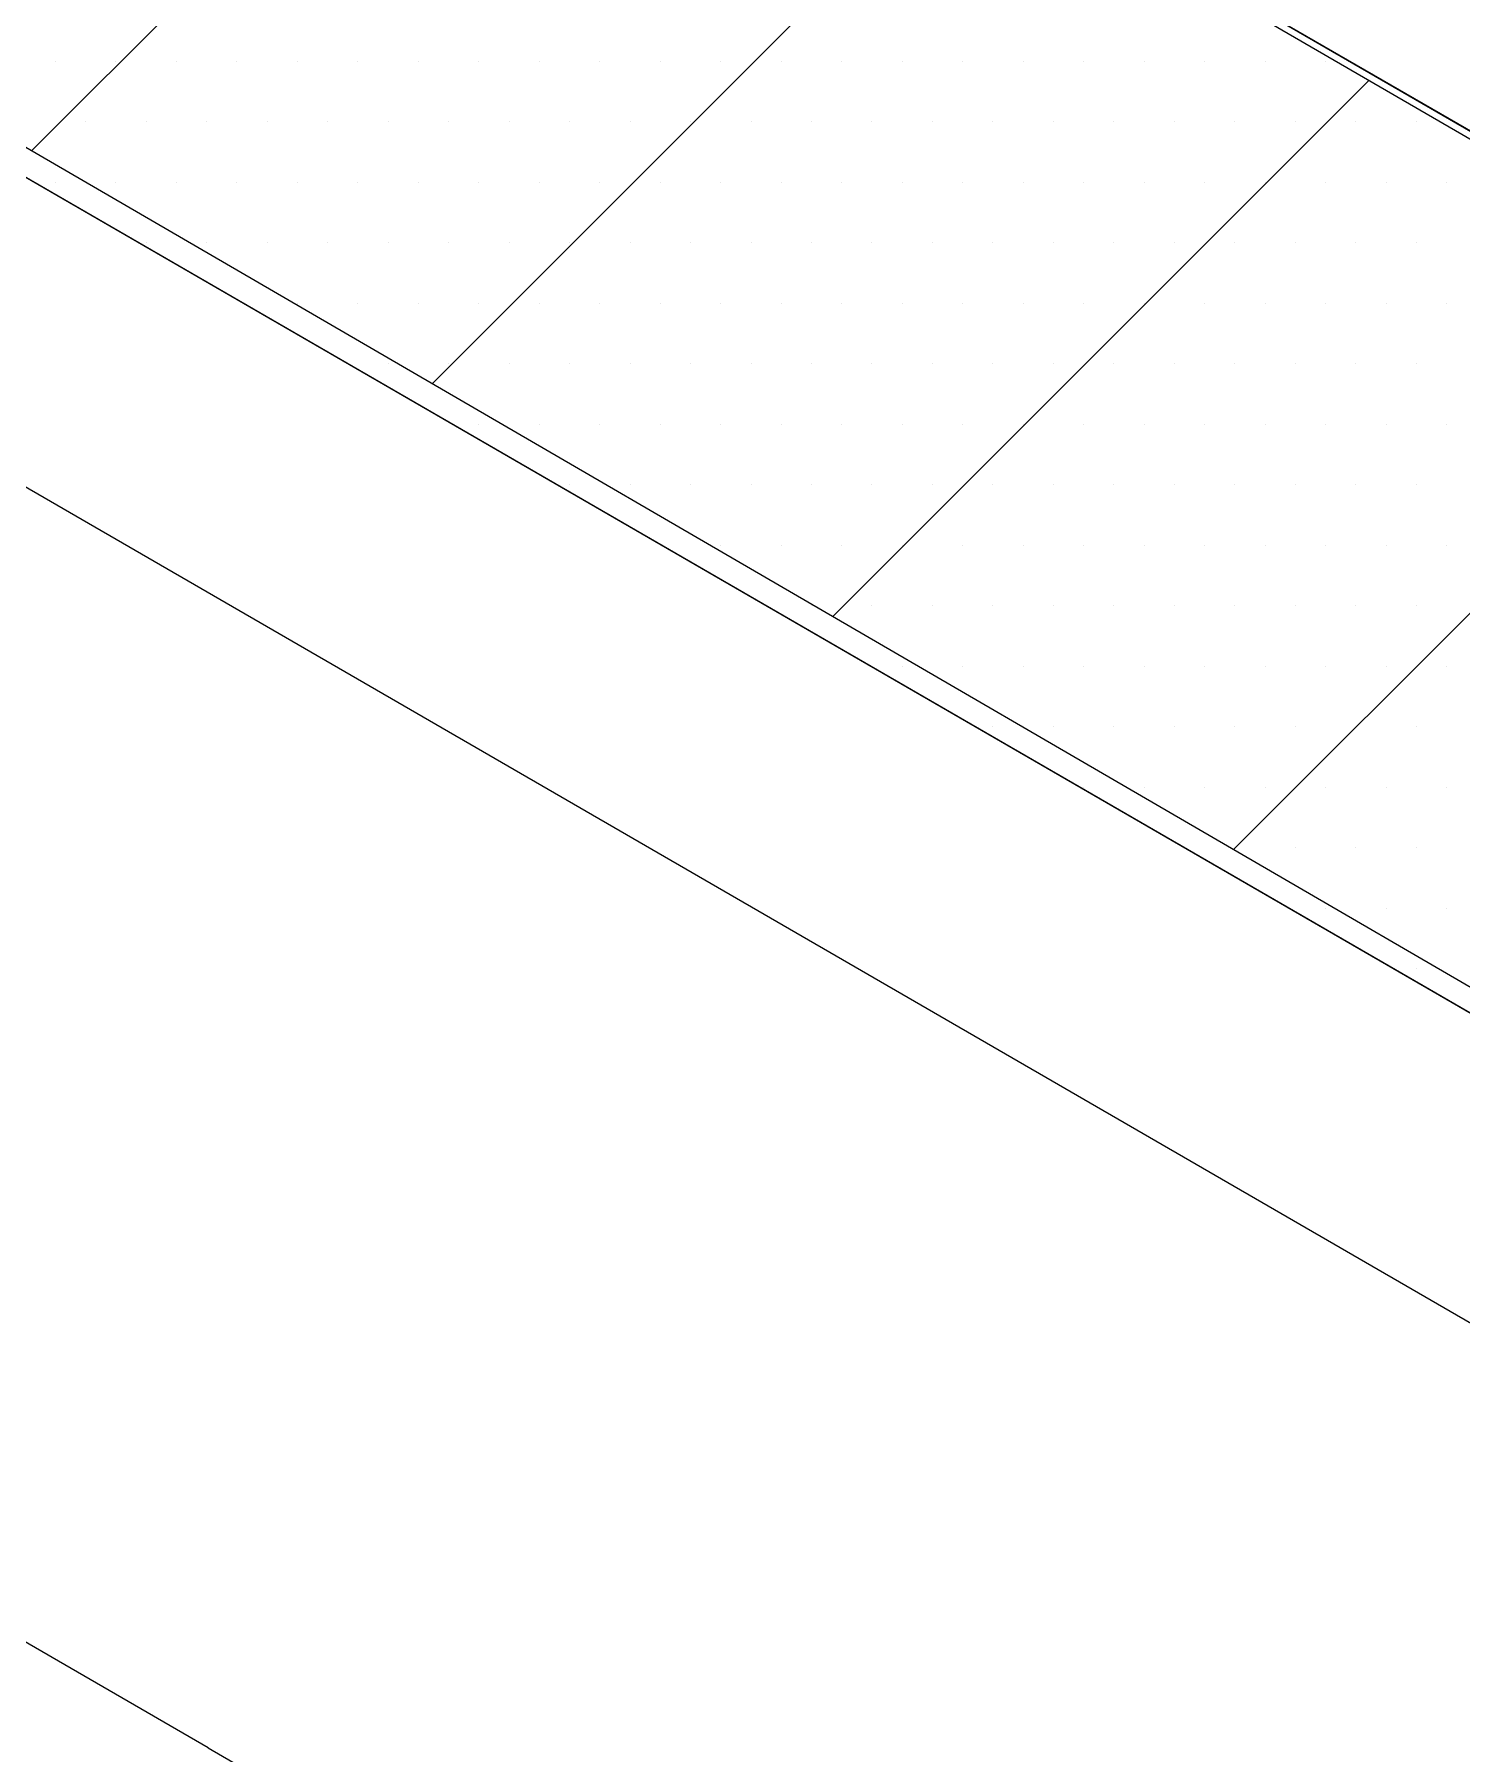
# Model space of a CAD drawing. Extents: x -1279 to 5791, y -3809 to 1769.
# Drawn here: x 132.42 to 164.28, y 1114.82 to 1153.19 of the extents above; entities that cross this region are included whole.
import ezdxf

# ---------------------------------------------------------------- set-up
doc = ezdxf.new("R2010")
doc.units = 0
doc.header["$MEASUREMENT"] = 0
for name, color, linetype, lineweight in [('.ATI-HATCH', 7, 'Continuous', 0), ('G-ANNO-TTLB', 7, 'Continuous', 0), ('Layer 12', 7, 'Continuous', 0), ('TYVEK', 7, 'Continuous', 0)]:
    doc.layers.add(name, color=color, linetype=linetype, lineweight=lineweight)

# ---------------------------------------------------------------- blocks, each defined once
blk = doc.blocks.new('Block_71')
at = {"layer": '.ATI-HATCH'}
blk.add_open_spline([(121.1, 1156.441), (121.1, 1156.441), (192.042, 1115.402), (192.042, 1115.402), (192.042, 1115.402), (192.071, 1135.074), (192.071, 1135.074), (192.071, 1135.074), (155.134, 1156.441), (155.134, 1156.441), (155.134, 1156.441), (121.1, 1156.441), (121.1, 1156.441)], degree=3, knots=[0, 0, 0, 0, 1, 1, 1, 2, 2, 2, 3, 3, 3, 4, 4, 4, 4], dxfattribs=at)
at = {"layer": '.ATI-HATCH', "color": 8, "lineweight": 0, "true_color": 0x808080}
for points in [[(132.895, 1152.593), (132.895, 1152.593), (132.895, 1152.593), (132.895, 1152.593)], [(134.245, 1152.593), (134.245, 1152.593), (134.245, 1152.593), (134.245, 1152.593)], [(135.595, 1152.593), (135.595, 1152.593), (135.595, 1152.593), (135.595, 1152.593)], [(136.945, 1152.593), (136.945, 1152.593), (136.945, 1152.593), (136.945, 1152.593)], [(138.295, 1152.593), (138.295, 1152.593), (138.295, 1152.593), (138.295, 1152.593)], [(139.645, 1152.593), (139.645, 1152.593), (139.645, 1152.593), (139.645, 1152.593)], [(140.995, 1152.593), (140.995, 1152.593), (140.995, 1152.593), (140.995, 1152.593)], [(142.345, 1152.593), (142.345, 1152.593), (142.345, 1152.593), (142.345, 1152.593)], [(143.695, 1152.593), (143.695, 1152.593), (143.695, 1152.593), (143.695, 1152.593)], [(145.045, 1152.593), (145.045, 1152.593), (145.045, 1152.593), (145.045, 1152.593)], [(146.395, 1152.593), (146.395, 1152.593), (146.395, 1152.593), (146.395, 1152.593)], [(147.745, 1152.593), (147.745, 1152.593), (147.745, 1152.593), (147.745, 1152.593)], [(149.095, 1152.593), (149.095, 1152.593), (149.095, 1152.593), (149.095, 1152.593)], [(150.445, 1152.593), (150.445, 1152.593), (150.445, 1152.593), (150.445, 1152.593)], [(151.795, 1152.593), (151.795, 1152.593), (151.795, 1152.593), (151.795, 1152.593)], [(153.145, 1152.593), (153.145, 1152.593), (153.145, 1152.593), (153.145, 1152.593)], [(154.495, 1152.593), (154.495, 1152.593), (154.495, 1152.593), (154.495, 1152.593)], [(155.845, 1152.593), (155.845, 1152.593), (155.845, 1152.593), (155.845, 1152.593)], [(157.195, 1152.593), (157.195, 1152.593), (157.195, 1152.593), (157.195, 1152.593)], [(158.545, 1152.593), (158.545, 1152.593), (158.545, 1152.593), (158.545, 1152.593)], [(159.895, 1152.593), (159.895, 1152.593), (159.895, 1152.593), (159.895, 1152.593)], [(161.245, 1152.593), (161.245, 1152.593), (161.245, 1152.593), (161.245, 1152.593)], [(133.57, 1151.243), (133.57, 1151.243), (133.57, 1151.243), (133.57, 1151.243)], [(134.92, 1151.243), (134.92, 1151.243), (134.92, 1151.243), (134.92, 1151.243)], [(136.27, 1151.243), (136.27, 1151.243), (136.27, 1151.243), (136.27, 1151.243)], [(137.62, 1151.243), (137.62, 1151.243), (137.62, 1151.243), (137.62, 1151.243)], [(138.97, 1151.243), (138.97, 1151.243), (138.97, 1151.243), (138.97, 1151.243)], [(140.32, 1151.243), (140.32, 1151.243), (140.32, 1151.243), (140.32, 1151.243)], [(141.67, 1151.243), (141.67, 1151.243), (141.67, 1151.243), (141.67, 1151.243)], [(143.02, 1151.243), (143.02, 1151.243), (143.02, 1151.243), (143.02, 1151.243)], [(144.37, 1151.243), (144.37, 1151.243), (144.37, 1151.243), (144.37, 1151.243)], [(145.72, 1151.243), (145.72, 1151.243), (145.72, 1151.243), (145.72, 1151.243)], [(147.07, 1151.243), (147.07, 1151.243), (147.07, 1151.243), (147.07, 1151.243)], [(148.42, 1151.243), (148.42, 1151.243), (148.42, 1151.243), (148.42, 1151.243)], [(149.77, 1151.243), (149.77, 1151.243), (149.77, 1151.243), (149.77, 1151.243)], [(151.12, 1151.243), (151.12, 1151.243), (151.12, 1151.243), (151.12, 1151.243)], [(152.47, 1151.243), (152.47, 1151.243), (152.47, 1151.243), (152.47, 1151.243)], [(153.82, 1151.243), (153.82, 1151.243), (153.82, 1151.243), (153.82, 1151.243)], [(155.17, 1151.243), (155.17, 1151.243), (155.17, 1151.243), (155.17, 1151.243)], [(156.52, 1151.243), (156.52, 1151.243), (156.52, 1151.243), (156.52, 1151.243)], [(157.87, 1151.243), (157.87, 1151.243), (157.87, 1151.243), (157.87, 1151.243)], [(159.22, 1151.243), (159.22, 1151.243), (159.22, 1151.243), (159.22, 1151.243)], [(160.57, 1151.243), (160.57, 1151.243), (160.57, 1151.243), (160.57, 1151.243)], [(161.92, 1151.243), (161.92, 1151.243), (161.92, 1151.243), (161.92, 1151.243)], [(163.27, 1151.243), (163.27, 1151.243), (163.27, 1151.243), (163.27, 1151.243)], [(132.895, 1149.893), (132.895, 1149.893), (132.895, 1149.893), (132.895, 1149.893)], [(134.245, 1149.893), (134.245, 1149.893), (134.245, 1149.893), (134.245, 1149.893)], [(135.595, 1149.893), (135.595, 1149.893), (135.595, 1149.893), (135.595, 1149.893)], [(136.945, 1149.893), (136.945, 1149.893), (136.945, 1149.893), (136.945, 1149.893)], [(138.295, 1149.893), (138.295, 1149.893), (138.295, 1149.893), (138.295, 1149.893)], [(139.645, 1149.893), (139.645, 1149.893), (139.645, 1149.893), (139.645, 1149.893)], [(140.995, 1149.893), (140.995, 1149.893), (140.995, 1149.893), (140.995, 1149.893)], [(142.345, 1149.893), (142.345, 1149.893), (142.345, 1149.893), (142.345, 1149.893)], [(143.695, 1149.893), (143.695, 1149.893), (143.695, 1149.893), (143.695, 1149.893)], [(145.045, 1149.893), (145.045, 1149.893), (145.045, 1149.893), (145.045, 1149.893)], [(146.395, 1149.893), (146.395, 1149.893), (146.395, 1149.893), (146.395, 1149.893)], [(147.745, 1149.893), (147.745, 1149.893), (147.745, 1149.893), (147.745, 1149.893)], [(149.095, 1149.893), (149.095, 1149.893), (149.095, 1149.893), (149.095, 1149.893)], [(150.445, 1149.893), (150.445, 1149.893), (150.445, 1149.893), (150.445, 1149.893)], [(151.795, 1149.893), (151.795, 1149.893), (151.795, 1149.893), (151.795, 1149.893)], [(153.145, 1149.893), (153.145, 1149.893), (153.145, 1149.893), (153.145, 1149.893)], [(154.495, 1149.893), (154.495, 1149.893), (154.495, 1149.893), (154.495, 1149.893)], [(155.845, 1149.893), (155.845, 1149.893), (155.845, 1149.893), (155.845, 1149.893)], [(157.195, 1149.893), (157.195, 1149.893), (157.195, 1149.893), (157.195, 1149.893)], [(158.545, 1149.893), (158.545, 1149.893), (158.545, 1149.893), (158.545, 1149.893)], [(159.895, 1149.893), (159.895, 1149.893), (159.895, 1149.893), (159.895, 1149.893)], [(161.245, 1149.893), (161.245, 1149.893), (161.245, 1149.893), (161.245, 1149.893)], [(162.595, 1149.893), (162.595, 1149.893), (162.595, 1149.893), (162.595, 1149.893)], [(163.945, 1149.893), (163.945, 1149.893), (163.945, 1149.893), (163.945, 1149.893)], [(134.92, 1148.543), (134.92, 1148.543), (134.92, 1148.543), (134.92, 1148.543)], [(136.27, 1148.543), (136.27, 1148.543), (136.27, 1148.543), (136.27, 1148.543)], [(137.62, 1148.543), (137.62, 1148.543), (137.62, 1148.543), (137.62, 1148.543)], [(138.97, 1148.543), (138.97, 1148.543), (138.97, 1148.543), (138.97, 1148.543)], [(140.32, 1148.543), (140.32, 1148.543), (140.32, 1148.543), (140.32, 1148.543)], [(141.67, 1148.543), (141.67, 1148.543), (141.67, 1148.543), (141.67, 1148.543)], [(143.02, 1148.543), (143.02, 1148.543), (143.02, 1148.543), (143.02, 1148.543)], [(144.37, 1148.543), (144.37, 1148.543), (144.37, 1148.543), (144.37, 1148.543)], [(145.72, 1148.543), (145.72, 1148.543), (145.72, 1148.543), (145.72, 1148.543)], [(147.07, 1148.543), (147.07, 1148.543), (147.07, 1148.543), (147.07, 1148.543)], [(148.42, 1148.543), (148.42, 1148.543), (148.42, 1148.543), (148.42, 1148.543)], [(149.77, 1148.543), (149.77, 1148.543), (149.77, 1148.543), (149.77, 1148.543)], [(151.12, 1148.543), (151.12, 1148.543), (151.12, 1148.543), (151.12, 1148.543)], [(152.47, 1148.543), (152.47, 1148.543), (152.47, 1148.543), (152.47, 1148.543)], [(153.82, 1148.543), (153.82, 1148.543), (153.82, 1148.543), (153.82, 1148.543)], [(155.17, 1148.543), (155.17, 1148.543), (155.17, 1148.543), (155.17, 1148.543)], [(156.52, 1148.543), (156.52, 1148.543), (156.52, 1148.543), (156.52, 1148.543)], [(157.87, 1148.543), (157.87, 1148.543), (157.87, 1148.543), (157.87, 1148.543)], [(159.22, 1148.543), (159.22, 1148.543), (159.22, 1148.543), (159.22, 1148.543)], [(160.57, 1148.543), (160.57, 1148.543), (160.57, 1148.543), (160.57, 1148.543)], [(161.92, 1148.543), (161.92, 1148.543), (161.92, 1148.543), (161.92, 1148.543)], [(163.27, 1148.543), (163.27, 1148.543), (163.27, 1148.543), (163.27, 1148.543)], [(138.295, 1147.193), (138.295, 1147.193), (138.295, 1147.193), (138.295, 1147.193)], [(139.645, 1147.193), (139.645, 1147.193), (139.645, 1147.193), (139.645, 1147.193)], [(140.995, 1147.193), (140.995, 1147.193), (140.995, 1147.193), (140.995, 1147.193)], [(142.345, 1147.193), (142.345, 1147.193), (142.345, 1147.193), (142.345, 1147.193)], [(143.695, 1147.193), (143.695, 1147.193), (143.695, 1147.193), (143.695, 1147.193)], [(145.045, 1147.193), (145.045, 1147.193), (145.045, 1147.193), (145.045, 1147.193)], [(146.395, 1147.193), (146.395, 1147.193), (146.395, 1147.193), (146.395, 1147.193)], [(147.745, 1147.193), (147.745, 1147.193), (147.745, 1147.193), (147.745, 1147.193)], [(149.095, 1147.193), (149.095, 1147.193), (149.095, 1147.193), (149.095, 1147.193)], [(150.445, 1147.193), (150.445, 1147.193), (150.445, 1147.193), (150.445, 1147.193)], [(151.795, 1147.193), (151.795, 1147.193), (151.795, 1147.193), (151.795, 1147.193)], [(153.145, 1147.193), (153.145, 1147.193), (153.145, 1147.193), (153.145, 1147.193)], [(154.495, 1147.193), (154.495, 1147.193), (154.495, 1147.193), (154.495, 1147.193)], [(155.845, 1147.193), (155.845, 1147.193), (155.845, 1147.193), (155.845, 1147.193)], [(157.195, 1147.193), (157.195, 1147.193), (157.195, 1147.193), (157.195, 1147.193)], [(158.545, 1147.193), (158.545, 1147.193), (158.545, 1147.193), (158.545, 1147.193)], [(159.895, 1147.193), (159.895, 1147.193), (159.895, 1147.193), (159.895, 1147.193)], [(161.245, 1147.193), (161.245, 1147.193), (161.245, 1147.193), (161.245, 1147.193)], [(162.595, 1147.193), (162.595, 1147.193), (162.595, 1147.193), (162.595, 1147.193)], [(163.945, 1147.193), (163.945, 1147.193), (163.945, 1147.193), (163.945, 1147.193)], [(140.32, 1145.843), (140.32, 1145.843), (140.32, 1145.843), (140.32, 1145.843)], [(141.67, 1145.843), (141.67, 1145.843), (141.67, 1145.843), (141.67, 1145.843)], [(143.02, 1145.843), (143.02, 1145.843), (143.02, 1145.843), (143.02, 1145.843)], [(144.37, 1145.843), (144.37, 1145.843), (144.37, 1145.843), (144.37, 1145.843)], [(145.72, 1145.843), (145.72, 1145.843), (145.72, 1145.843), (145.72, 1145.843)], [(147.07, 1145.843), (147.07, 1145.843), (147.07, 1145.843), (147.07, 1145.843)], [(148.42, 1145.843), (148.42, 1145.843), (148.42, 1145.843), (148.42, 1145.843)], [(149.77, 1145.843), (149.77, 1145.843), (149.77, 1145.843), (149.77, 1145.843)], [(151.12, 1145.843), (151.12, 1145.843), (151.12, 1145.843), (151.12, 1145.843)], [(152.47, 1145.843), (152.47, 1145.843), (152.47, 1145.843), (152.47, 1145.843)], [(153.82, 1145.843), (153.82, 1145.843), (153.82, 1145.843), (153.82, 1145.843)], [(155.17, 1145.843), (155.17, 1145.843), (155.17, 1145.843), (155.17, 1145.843)], [(156.52, 1145.843), (156.52, 1145.843), (156.52, 1145.843), (156.52, 1145.843)], [(157.87, 1145.843), (157.87, 1145.843), (157.87, 1145.843), (157.87, 1145.843)], [(159.22, 1145.843), (159.22, 1145.843), (159.22, 1145.843), (159.22, 1145.843)], [(160.57, 1145.843), (160.57, 1145.843), (160.57, 1145.843), (160.57, 1145.843)], [(161.92, 1145.843), (161.92, 1145.843), (161.92, 1145.843), (161.92, 1145.843)], [(163.27, 1145.843), (163.27, 1145.843), (163.27, 1145.843), (163.27, 1145.843)], [(142.345, 1144.493), (142.345, 1144.493), (142.345, 1144.493), (142.345, 1144.493)], [(143.695, 1144.493), (143.695, 1144.493), (143.695, 1144.493), (143.695, 1144.493)], [(145.045, 1144.493), (145.045, 1144.493), (145.045, 1144.493), (145.045, 1144.493)], [(146.395, 1144.493), (146.395, 1144.493), (146.395, 1144.493), (146.395, 1144.493)], [(147.745, 1144.493), (147.745, 1144.493), (147.745, 1144.493), (147.745, 1144.493)], [(149.095, 1144.493), (149.095, 1144.493), (149.095, 1144.493), (149.095, 1144.493)], [(150.445, 1144.493), (150.445, 1144.493), (150.445, 1144.493), (150.445, 1144.493)], [(151.795, 1144.493), (151.795, 1144.493), (151.795, 1144.493), (151.795, 1144.493)], [(153.145, 1144.493), (153.145, 1144.493), (153.145, 1144.493), (153.145, 1144.493)], [(154.495, 1144.493), (154.495, 1144.493), (154.495, 1144.493), (154.495, 1144.493)], [(155.845, 1144.493), (155.845, 1144.493), (155.845, 1144.493), (155.845, 1144.493)], [(157.195, 1144.493), (157.195, 1144.493), (157.195, 1144.493), (157.195, 1144.493)], [(158.545, 1144.493), (158.545, 1144.493), (158.545, 1144.493), (158.545, 1144.493)], [(159.895, 1144.493), (159.895, 1144.493), (159.895, 1144.493), (159.895, 1144.493)], [(161.245, 1144.493), (161.245, 1144.493), (161.245, 1144.493), (161.245, 1144.493)], [(162.595, 1144.493), (162.595, 1144.493), (162.595, 1144.493), (162.595, 1144.493)], [(163.945, 1144.493), (163.945, 1144.493), (163.945, 1144.493), (163.945, 1144.493)], [(144.37, 1143.143), (144.37, 1143.143), (144.37, 1143.143), (144.37, 1143.143)], [(145.72, 1143.143), (145.72, 1143.143), (145.72, 1143.143), (145.72, 1143.143)], [(147.07, 1143.143), (147.07, 1143.143), (147.07, 1143.143), (147.07, 1143.143)], [(148.42, 1143.143), (148.42, 1143.143), (148.42, 1143.143), (148.42, 1143.143)], [(149.77, 1143.143), (149.77, 1143.143), (149.77, 1143.143), (149.77, 1143.143)], [(151.12, 1143.143), (151.12, 1143.143), (151.12, 1143.143), (151.12, 1143.143)], [(152.47, 1143.143), (152.47, 1143.143), (152.47, 1143.143), (152.47, 1143.143)], [(153.82, 1143.143), (153.82, 1143.143), (153.82, 1143.143), (153.82, 1143.143)], [(155.17, 1143.143), (155.17, 1143.143), (155.17, 1143.143), (155.17, 1143.143)], [(156.52, 1143.143), (156.52, 1143.143), (156.52, 1143.143), (156.52, 1143.143)], [(157.87, 1143.143), (157.87, 1143.143), (157.87, 1143.143), (157.87, 1143.143)], [(159.22, 1143.143), (159.22, 1143.143), (159.22, 1143.143), (159.22, 1143.143)], [(160.57, 1143.143), (160.57, 1143.143), (160.57, 1143.143), (160.57, 1143.143)], [(161.92, 1143.143), (161.92, 1143.143), (161.92, 1143.143), (161.92, 1143.143)], [(163.27, 1143.143), (163.27, 1143.143), (163.27, 1143.143), (163.27, 1143.143)], [(147.745, 1141.793), (147.745, 1141.793), (147.745, 1141.793), (147.745, 1141.793)], [(149.095, 1141.793), (149.095, 1141.793), (149.095, 1141.793), (149.095, 1141.793)], [(150.445, 1141.793), (150.445, 1141.793), (150.445, 1141.793), (150.445, 1141.793)], [(151.795, 1141.793), (151.795, 1141.793), (151.795, 1141.793), (151.795, 1141.793)], [(153.145, 1141.793), (153.145, 1141.793), (153.145, 1141.793), (153.145, 1141.793)], [(154.495, 1141.793), (154.495, 1141.793), (154.495, 1141.793), (154.495, 1141.793)], [(155.845, 1141.793), (155.845, 1141.793), (155.845, 1141.793), (155.845, 1141.793)], [(157.195, 1141.793), (157.195, 1141.793), (157.195, 1141.793), (157.195, 1141.793)], [(158.545, 1141.793), (158.545, 1141.793), (158.545, 1141.793), (158.545, 1141.793)], [(159.895, 1141.793), (159.895, 1141.793), (159.895, 1141.793), (159.895, 1141.793)], [(161.245, 1141.793), (161.245, 1141.793), (161.245, 1141.793), (161.245, 1141.793)], [(162.595, 1141.793), (162.595, 1141.793), (162.595, 1141.793), (162.595, 1141.793)], [(163.945, 1141.793), (163.945, 1141.793), (163.945, 1141.793), (163.945, 1141.793)], [(149.77, 1140.443), (149.77, 1140.443), (149.77, 1140.443), (149.77, 1140.443)], [(151.12, 1140.443), (151.12, 1140.443), (151.12, 1140.443), (151.12, 1140.443)], [(152.47, 1140.443), (152.47, 1140.443), (152.47, 1140.443), (152.47, 1140.443)], [(153.82, 1140.443), (153.82, 1140.443), (153.82, 1140.443), (153.82, 1140.443)], [(155.17, 1140.443), (155.17, 1140.443), (155.17, 1140.443), (155.17, 1140.443)], [(156.52, 1140.443), (156.52, 1140.443), (156.52, 1140.443), (156.52, 1140.443)], [(157.87, 1140.443), (157.87, 1140.443), (157.87, 1140.443), (157.87, 1140.443)], [(159.22, 1140.443), (159.22, 1140.443), (159.22, 1140.443), (159.22, 1140.443)], [(160.57, 1140.443), (160.57, 1140.443), (160.57, 1140.443), (160.57, 1140.443)], [(161.92, 1140.443), (161.92, 1140.443), (161.92, 1140.443), (161.92, 1140.443)], [(163.27, 1140.443), (163.27, 1140.443), (163.27, 1140.443), (163.27, 1140.443)], [(151.795, 1139.093), (151.795, 1139.093), (151.795, 1139.093), (151.795, 1139.093)], [(153.145, 1139.093), (153.145, 1139.093), (153.145, 1139.093), (153.145, 1139.093)], [(154.495, 1139.093), (154.495, 1139.093), (154.495, 1139.093), (154.495, 1139.093)], [(155.845, 1139.093), (155.845, 1139.093), (155.845, 1139.093), (155.845, 1139.093)], [(157.195, 1139.093), (157.195, 1139.093), (157.195, 1139.093), (157.195, 1139.093)], [(158.545, 1139.093), (158.545, 1139.093), (158.545, 1139.093), (158.545, 1139.093)], [(159.895, 1139.093), (159.895, 1139.093), (159.895, 1139.093), (159.895, 1139.093)], [(161.245, 1139.093), (161.245, 1139.093), (161.245, 1139.093), (161.245, 1139.093)], [(162.595, 1139.093), (162.595, 1139.093), (162.595, 1139.093), (162.595, 1139.093)], [(163.945, 1139.093), (163.945, 1139.093), (163.945, 1139.093), (163.945, 1139.093)], [(153.82, 1137.743), (153.82, 1137.743), (153.82, 1137.743), (153.82, 1137.743)], [(155.17, 1137.743), (155.17, 1137.743), (155.17, 1137.743), (155.17, 1137.743)], [(156.52, 1137.743), (156.52, 1137.743), (156.52, 1137.743), (156.52, 1137.743)], [(157.87, 1137.743), (157.87, 1137.743), (157.87, 1137.743), (157.87, 1137.743)], [(159.22, 1137.743), (159.22, 1137.743), (159.22, 1137.743), (159.22, 1137.743)], [(160.57, 1137.743), (160.57, 1137.743), (160.57, 1137.743), (160.57, 1137.743)], [(161.92, 1137.743), (161.92, 1137.743), (161.92, 1137.743), (161.92, 1137.743)], [(163.27, 1137.743), (163.27, 1137.743), (163.27, 1137.743), (163.27, 1137.743)], [(155.845, 1136.393), (155.845, 1136.393), (155.845, 1136.393), (155.845, 1136.393)], [(157.195, 1136.393), (157.195, 1136.393), (157.195, 1136.393), (157.195, 1136.393)], [(158.545, 1136.393), (158.545, 1136.393), (158.545, 1136.393), (158.545, 1136.393)], [(159.895, 1136.393), (159.895, 1136.393), (159.895, 1136.393), (159.895, 1136.393)], [(161.245, 1136.393), (161.245, 1136.393), (161.245, 1136.393), (161.245, 1136.393)], [(162.595, 1136.393), (162.595, 1136.393), (162.595, 1136.393), (162.595, 1136.393)], [(163.945, 1136.393), (163.945, 1136.393), (163.945, 1136.393), (163.945, 1136.393)], [(159.22, 1135.043), (159.22, 1135.043), (159.22, 1135.043), (159.22, 1135.043)], [(160.57, 1135.043), (160.57, 1135.043), (160.57, 1135.043), (160.57, 1135.043)], [(161.92, 1135.043), (161.92, 1135.043), (161.92, 1135.043), (161.92, 1135.043)], [(163.27, 1135.043), (163.27, 1135.043), (163.27, 1135.043), (163.27, 1135.043)], [(161.245, 1133.693), (161.245, 1133.693), (161.245, 1133.693), (161.245, 1133.693)], [(162.595, 1133.693), (162.595, 1133.693), (162.595, 1133.693), (162.595, 1133.693)], [(163.945, 1133.693), (163.945, 1133.693), (163.945, 1133.693), (163.945, 1133.693)], [(163.27, 1132.343), (163.27, 1132.343), (163.27, 1132.343), (163.27, 1132.343)]]:
    blk.add_open_spline(points, degree=3, dxfattribs=at)

msp = doc.modelspace()

# ---------------------------------------------------------------- hatches: boundary and pattern name
at = {"layer": 'G-ANNO-TTLB', "true_color": 0xff00ff, "transparency": 33554687}
h = msp.add_hatch(color=6, dxfattribs=at)
edge = h.paths.add_edge_path()
edge.add_spline(control_points=[(1773.018, -796.5), (1773.018, -796.5), (-1156.5, -796.5), (-1156.5, -796.5), (-1156.5, -796.5), (-1156.5, 1660.5), (-1156.5, 1660.5), (-1156.5, 1660.5), (1773.018, 1660.5), (1773.018, 1660.5), (1773.018, 1660.5), (1773.018, -796.5), (1773.018, -796.5)], knot_values=[0, 0, 0, 0, 1, 1, 1, 2, 2, 2, 3, 3, 3, 4, 4, 4, 4], degree=3, periodic=0)
edge = h.paths.add_edge_path()
edge.add_spline(control_points=[(-1147.5, 1651.5), (-1147.5, 1651.5), (-1147.5, -787.5), (-1147.5, -787.5), (-1147.5, -787.5), (1764.018, -787.5), (1764.018, -787.5), (1764.018, -787.5), (1764.018, 1651.5), (1764.018, 1651.5), (1764.018, 1651.5), (-1147.5, 1651.5), (-1147.5, 1651.5)], knot_values=[0, 0, 0, 0, 1, 1, 1, 2, 2, 2, 3, 3, 3, 4, 4, 4, 4], degree=3, periodic=0)
edge.add_line((-1147.5, 1651.5), (-1147.5, 1651.5))
at = {"layer": 'Layer 12', "true_color": 0x000000, "transparency": 33554687}
h = msp.add_hatch(dxfattribs=at)
h.set_pattern_fill('_U', color=18, scale=10, angle=45, style=2, pattern_type=0)
h.set_pattern_definition([(45, (0, 0), (-7.07107, 7.07107), [])])
h.paths.add_polyline_path([(191.73, 1135.058), (191.73, 1116.082), (116.369, 1159.891), (132.831, 1169.206)])

# ---------------------------------------------------------------- linework, layer by layer
at = {"layer": 'G-ANNO-TTLB'}
for points in [[(1773.018, -796.5), (1773.018, -796.5), (-1156.5, -796.5), (-1156.5, -796.5), (-1156.5, -796.5), (-1156.5, 1660.5), (-1156.5, 1660.5), (-1156.5, 1660.5), (1773.018, 1660.5), (1773.018, 1660.5), (1773.018, 1660.5), (1773.018, -796.5), (1773.018, -796.5)], [(-1147.5, 1651.5), (-1147.5, 1651.5), (-1147.5, -787.5), (-1147.5, -787.5), (-1147.5, -787.5), (1764.018, -787.5), (1764.018, -787.5), (1764.018, -787.5), (1764.018, 1651.5), (1764.018, 1651.5), (1764.018, 1651.5), (-1147.5, 1651.5), (-1147.5, 1651.5)]]:
    msp.add_open_spline(points, degree=3, knots=[0, 0, 0, 0, 1, 1, 1, 2, 2, 2, 3, 3, 3, 4, 4, 4, 4], dxfattribs=at)
at = {"layer": 'Layer 12'}
msp.add_lwpolyline([(191.73, 1135.058), (191.73, 1116.082), (116.369, 1159.891), (132.831, 1169.206)], close=True, dxfattribs=at)
at = {"layer": 'TYVEK', "color": 4, "lineweight": 25, "true_color": 0x00ffff}
for p, q in [((132.628, 1169.461), (192.071, 1135.074)), ((115.382, 1159.749), (192.042, 1115.402)), ((109.509, 1156.239), (165.071, 1124.097)), ((136.301, 1114.952), (96.009, 1138.26)), ((136.301, 1114.952), (165.071, 1098.309))]:
    msp.add_line(p, q, dxfattribs=at)

# ---------------------------------------------------------------- block references
at = {"layer": '.ATI-HATCH'}
msp.add_blockref('Block_71', (0, 0), dxfattribs=at)

doc.saveas('drawing.dxf')
